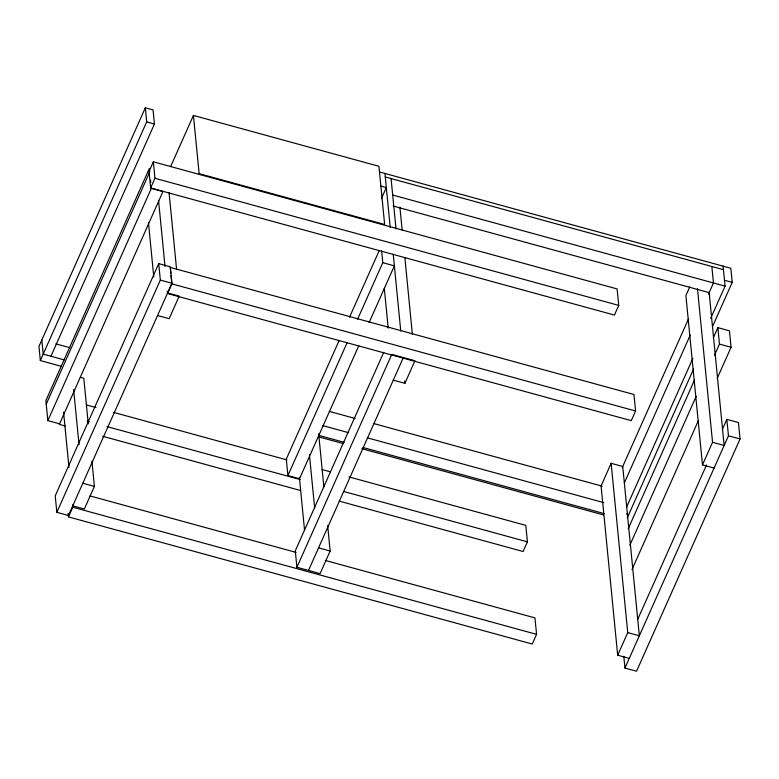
<?xml version="1.0" encoding="UTF-8"?>
<svg xmlns="http://www.w3.org/2000/svg" width="779" height="779" viewBox="0 0 779 779"><rect width="100%" height="100%" fill="white"/><g stroke="black" fill="none" stroke-linecap="round" stroke-linejoin="round"><path stroke-width="1.17" d="M50.937 356.237L154.437 124.007L153.054 109.897L145.322 107.775L38.95 346.46L40.333 360.57L61.453 366.354M40.333 360.57L146.705 121.884L145.322 107.775M153.346 161.808L149.032 171.477L150.649 187.943L614.417 315.067L618.73 305.387L617.114 288.931L153.346 161.808L154.953 178.264L150.649 187.943M46.234 404.145L149.237 173.026M59.438 423.786L47.85 420.602L151.35 188.372L162.938 191.556L59.331 424.389L65.183 425.996M170.64 166.55L193.426 115.438L378.935 166.287L384.641 224.488L199.132 173.639L193.426 115.438M158.721 263.623L55.221 495.853L56.838 512.319L68.435 515.494L171.935 283.264L170.319 266.808L158.721 263.623L160.338 280.089L56.838 512.319M170.776 273.273L170.202 267.392L633.97 394.515L635.586 410.981L631.272 420.65L167.504 293.527L171.818 283.848L171.01 275.62M325.33 560.432L534.959 617.893L536.575 634.349L532.261 644.029L68.494 516.905L72.807 507.226L72.574 504.88M91.932 461.178L94.405 486.417L84.336 508.999L72.749 505.824M381.369 198.674L386.316 187.564L380.795 186.054M339.167 340.452L286.292 459.094L287.909 475.55L299.506 478.734L358.798 345.681M349.547 317.17L379.188 250.643M287.909 475.55L347.2 342.507M357.58 319.215L382.781 262.669L381.632 250.916M369.178 322.399L394.378 265.853L382.781 262.669M383.735 352.342L295.29 550.802L296.906 567.268L320.091 573.617L330.15 551.045L327.667 525.65M296.906 567.268L391.779 354.387L414.964 360.745L404.905 383.317L393.307 380.142M308.494 570.442L403.366 357.561M348.953 476.904L525.796 525.377L527.412 541.843L523.099 551.513L339.225 501.121M611.135 463.301L627.738 632.616L639.335 635.791L622.733 466.475L611.135 463.301L601.076 485.882L617.679 655.197L629.266 658.372M689.717 286.974L685.89 295.572L702.483 464.888L714.08 468.072M622.226 467.624L688.578 318.728M624.33 482.97L690.194 335.184M708.52 294.072L713.467 282.962L711.85 266.496M626.52 507.256L692.872 358.369M710.701 318.368L725.064 286.136L723.107 266.155M627.28 517.84L693.592 369.051M712.405 326.829L732.211 282.378L730.829 268.268L379.412 171.945M628.215 528.766L694.576 379.87M713.389 337.638L717.849 327.638L729.446 330.822L731.062 347.278L717.196 378.39M629.831 545.222L696.192 396.326M714.509 355.214L719.465 344.104L717.849 327.638M632.012 569.517L698.374 420.621M617.679 655.197L627.738 632.616M702.483 464.888L712.551 442.316L697.487 288.717M637.709 619.363L706.534 464.917M722.386 429.356L726.846 419.355L738.434 422.53L740.05 438.996L636.55 671.225L624.962 668.051L623.804 656.288M624.962 668.051L728.453 435.812L726.846 419.355M385.284 176.979L723.448 269.68M146.705 121.884L154.437 124.007M724.489 280.265L732.211 282.378M392.694 195.032L725.064 286.136M393.064 205.997L709.153 292.641M154.953 178.264L618.73 305.387M719.465 344.104L731.062 347.278M160.338 280.089L171.935 283.264M728.453 435.812L740.05 438.996M171.818 283.848L635.586 410.981M167.621 292.943L179.209 296.117L169.15 318.699L157.553 315.524M712.551 442.316L724.139 445.491L709.085 291.901M329.361 411.4L355.117 418.459M373.842 423.591L602.128 486.164M55.903 343.86L69.983 347.726M322.779 425.607L348.534 432.666M367.26 437.808L603.744 502.63M64.326 359.908L43.205 354.114L41.823 340.004M626.374 513.965L628.721 514.607M318.465 435.286L344.221 442.345M362.956 447.477L604.115 513.585M318.416 436.795L343.062 443.543M361.836 448.694L603.55 514.948M80.315 377.289L83.801 378.243L88.27 423.922M86.625 404.992L95.992 407.563M113.559 412.383L286.886 459.892M322.019 469.523L330.218 471.772M87.063 421.137L89.41 421.78M106.976 426.59L300.207 479.562M343.539 491.442L527.412 541.843M102.662 436.269L300.587 490.527M82.808 483.243L94.405 486.417M318.562 547.861L330.15 551.045M89.926 495.902L296.049 552.399M72.807 507.226L536.575 634.349M399.9 207.146L402.159 230.126M404.885 257.946L412.354 334.133M391.077 178.576L396.024 228.987M393.22 254.09L400.757 330.958M384.933 173.454L390.23 227.4M404.661 380.902L404.905 383.317M384.29 288.23L388.205 328.134M318.65 433.728L323.869 486.943M309.429 454.741L314.648 507.957M299.37 477.323L304.579 530.528M169.082 192.754L176.619 269.68M158.546 200.398L165.031 266.496M167.271 291.18L167.504 293.527M149.734 171.916L149.383 168.391L45.883 400.62L47.85 420.602M150.542 180.144L150.766 182.5M148.487 222.969L153.784 277.061M73.615 389.49L79.039 444.78M63.557 412.072L68.971 467.361M68.143 513.371L68.494 516.905"/></g></svg>
